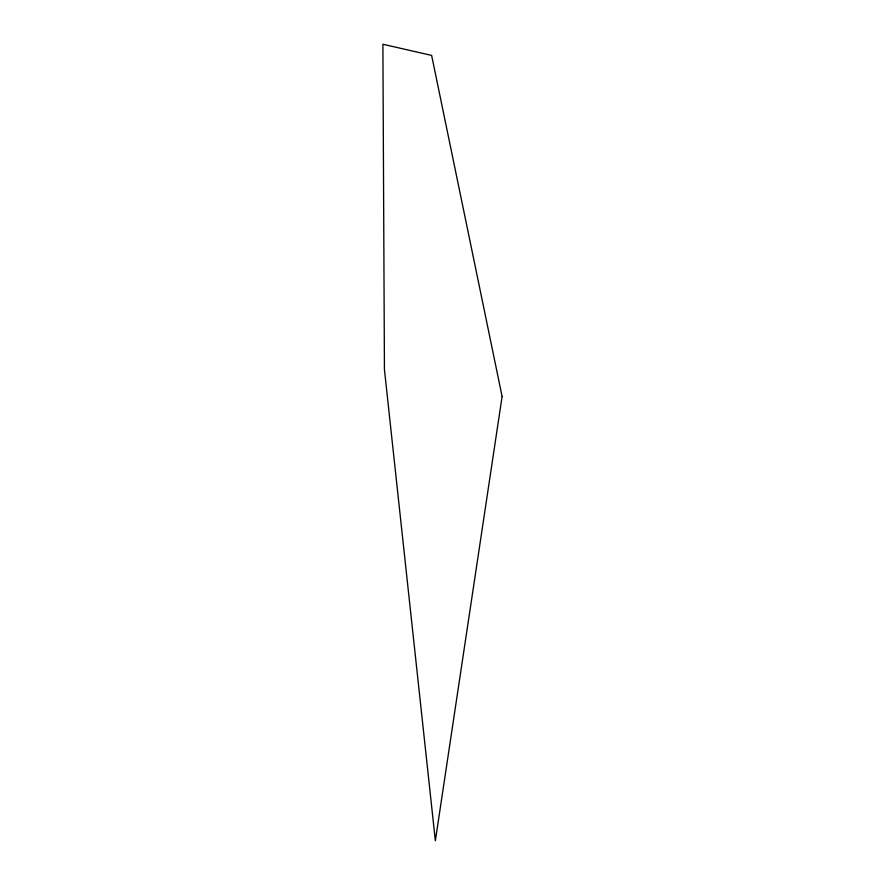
<?xml version="1.0" encoding="UTF-8"?>
<svg xmlns="http://www.w3.org/2000/svg" width="885" height="885" viewBox="0 0 885 885"><rect width="100%" height="100%" fill="white"/><g stroke="black" fill="none" stroke-linecap="round" stroke-linejoin="round"><path stroke-width="1.33" d="M502.105 396.491L435.354 840.75L384.433 369.554L382.895 44.25L431.637 55.412L502.105 396.491"/></g></svg>
